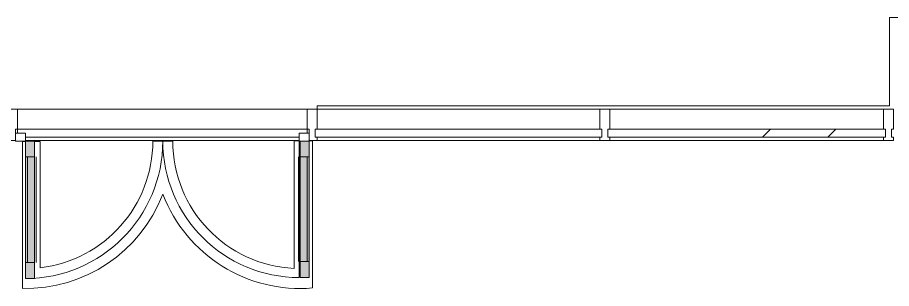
# Model space of a CAD drawing. Header units: millimetres. Extents: x -2911 to 185522, y -8553 to 29000.
# Drawn here: x 159662 to 164052, y 12640 to 14000 of the extents above; entities that cross this region are included whole.
import ezdxf

# ---------------------------------------------------------------- set-up
doc = ezdxf.new("R2010")
doc.units = ezdxf.units.MM
for name, color, linetype, lineweight, true_color in [('A-DETL-GENF-2', 7, 'Continuous', 5, 0xe2e2e2), ('A-DETL-GENF-3', 7, 'Continuous', 5, 0xaaaaaa), ('A-DOOR-2', 7, 'Continuous', 5, 0xaaaaaa), ('A-FLOR-2', 7, 'Continuous', 5, 0xaaaaaa)]:
    doc.layers.add(name, color=color, linetype=linetype, lineweight=lineweight, true_color=true_color)
doc.layers.add('A-GLAZ-CURT-3', color=7, linetype='Continuous', lineweight=5)
doc.layers.add('A-GLAZ-CWMG-4', color=7, linetype='Continuous', lineweight=5)

# ---------------------------------------------------------------- blocks, each defined once
blk = doc.blocks.new('Прямоугольный импост - Импост структурный с накладкой - 160мм Темный-V227-2_7_1_птичка')
at = {"layer": 'A-GLAZ-CWMG-4'}
for p, q in [((-50, 0), (-50, 17)), ((-50, 17), (0, 17)), ((-40, 0), (-50, 0)), ((-40, -40), (-40, 0)), ((0, 0), (-10, 0)), ((-10, 0), (-10, -40)), ((0, 17), (0, 0)), ((-50, -140), (-50, -40)), ((-50, -40), (-40, -40)), ((-10, -40), (0, -40)), ((0, -40), (0, -140)), ((0, -140), (-50, -140))]:
    blk.add_line(p, q, dxfattribs=at)
blk = doc.blocks.new('Дверь_Витражная_остекление_ - ВВ-22-32429667-2_7_1_птичка')
at = {"layer": 'A-DETL-GENF-2'}
for points in [[(-642.5, -710), (-642.5, -20), (-687.5, -20), (-687.5, -710)], [(737.5, -705), (737.5, -20), (692.5, -20), (692.5, -705)]]:
    blk.add_hatch(color=256, dxfattribs=at).paths.add_polyline_path(points)
at = {"layer": 'A-DETL-GENF-3'}
for p, q in [((-642.5, -20), (-687.5, -20)), ((-687.5, -710), (-687.5, -20)), ((-642.5, -20), (-687.5, -20)), ((-687.5, -20), (-687.5, -710)), ((-642.5, -710), (-642.5, -20)), ((-642.5, -710), (-642.5, -20)), ((692.5, -705), (692.5, -20)), ((692.5, -20), (692.5, -705)), ((737.5, -705), (737.5, -20)), ((737.5, -705), (737.5, -20)), ((-687.5, -100), (-642.5, -100)), ((-677.5, -630), (-677.5, -100)), ((-633.5, -630), (-633.5, -100)), ((683.5, -625), (683.5, -100)), ((737.5, -100), (692.5, -100)), ((727.5, -625), (727.5, -100)), ((-687.5, -630), (-642.5, -630)), ((737.5, -625), (692.5, -625)), ((-687.5, -710), (-642.5, -710)), ((-687.5, -710), (-642.5, -710)), ((737.5, -705), (692.5, -705)), ((692.5, -705), (737.5, -705))]:
    blk.add_line(p, q, dxfattribs=at)
at = {"layer": 'A-DOOR-2'}
for p, q in [((-737.5, 20), (-687.5, 20)), ((-737.5, -20), (-737.5, 20)), ((-687.5, 20), (-687.5, -20)), ((687.5, 20), (737.5, 20)), ((687.5, -20), (687.5, 20)), ((737.5, 20), (737.5, -20)), ((-687.5, -20), (-737.5, -20)), ((-687.5, -710), (-687.5, -20)), ((687.5, -705), (687.5, -20)), ((737.5, -20), (687.5, -20))]:
    blk.add_line(p, q, dxfattribs=at)
for centre, radius, start, end in [((-687.5, -20), 690, 270, 0), ((687.5, -20), 685, 180, 270)]:
    blk.add_arc(centre, radius, start, end, dxfattribs=at)
blk = doc.blocks.new('Прямоугольный импост - Импост структурный с накладкой - 160мм Темный-V228-2_7_1_птичка')
at = {"layer": 'A-GLAZ-CWMG-4'}
for p, q in [((0, 17), (-40, 17)), ((-10, -40), (-10, 0)), ((-10, 0), (0, 0)), ((0, 0), (0, 17)), ((-40, -40), (-50, -40)), ((-50, -40), (-50, -140)), ((-40, -20), (-40, -40)), ((0, -40), (-10, -40)), ((-50, -140), (0, -140))]:
    blk.add_line(p, q, dxfattribs=at)
blk = doc.blocks.new('Системная панель - Стекло - 40мм-32427251-2_7_1_птичка')
at = {"layer": 'A-GLAZ-CURT-3'}
h = blk.add_hatch(dxfattribs=at)
h.set_pattern_fill('FP_201', color=256, style=0, pattern_type=2)
h.set_pattern_definition([(45, (-105312.5, -12900), (-1414.214, 1414.214), [1000, -3000]), (45, (-106312.5, -13400), (-1414.214, 1414.214), [3000, -1000]), (45, (-104312.5, -13900), (-1414.214, 1414.214), [1000, -3000])])
h.paths.add_polyline_path([(-697.5, 0), (697.5, 0), (697.5, 40), (-697.5, 40)])
for p, q in [((697.5, 40), (-697.5, 40)), ((-697.5, 40), (-697.5, 0)), ((697.5, 0), (697.5, 40)), ((-697.5, 0), (697.5, 0))]:
    blk.add_line(p, q, dxfattribs=at)
blk = doc.blocks.new('Прямоугольный импост - Импост структурный с накладкой - 160мм Темный-32427249-2_7_1_птичка')
at = {"layer": 'A-GLAZ-CWMG-4'}
for p, q in [((105500, 13540), (104125, 13540)), ((105500, 13383), (104125, 13383))]:
    blk.add_line(p, q, dxfattribs=at)
blk = doc.blocks.new('Прямоугольный импост - Импост структурный с накладкой - 160мм Темный-32427025-2_7_1_птичка')
at = {"layer": 'A-GLAZ-CWMG-4'}
for p, q in [((102605, 13540), (101150, 13540)), ((101150, 13420), (101150, 13440)), ((102605, 13440), (101150, 13440)), ((102605, 13440), (102605, 13420)), ((102565, 13400), (101190, 13400)), ((102565, 13383), (101190, 13383))]:
    blk.add_line(p, q, dxfattribs=at)
blk = doc.blocks.new('Системная панель - Стекло - 40мм-32427252-2_7_1_птичка')
at = {"layer": 'A-GLAZ-CURT-3'}
for p, q in [((720, 40), (-720, 40)), ((-720, 40), (-720, 0)), ((-720, 0), (720, 0)), ((720, 0), (720, 40))]:
    blk.add_line(p, q, dxfattribs=at)
blk = doc.blocks.new('Прямоугольный импост - Импост структурный с накладкой - 160мм Темный-32427244-2_7_1_птичка')
at = {"layer": 'A-GLAZ-CWMG-4'}
for p, q in [((-15, 17), (25, 17)), ((25, 0), (15, 0)), ((15, 0), (15, -40)), ((25, 17), (25, 0)), ((-25, -140), (-25, -40)), ((-25, -40), (-15, -40)), ((-15, -40), (-15, -20)), ((15, -40), (25, -40)), ((25, -40), (25, -140)), ((25, -140), (-25, -140))]:
    blk.add_line(p, q, dxfattribs=at)
blk = doc.blocks.new('Прямоугольный импост - Импост структурный с накладкой - 160мм Темный-32427250-2_7_1_птичка')
at = {"layer": 'A-GLAZ-CWMG-4'}
for p, q in [((104075, 13540), (102655, 13540)), ((104075, 13383), (102655, 13383))]:
    blk.add_line(p, q, dxfattribs=at)
blk = doc.blocks.new('Прямоугольный импост - Импост структурный с накладкой - 160мм Темный-V229-2_7_1_птичка')
at = {"layer": 'A-GLAZ-CWMG-4'}
for p, q in [((-25, 0), (-25, 17)), ((-25, 17), (25, 17)), ((-15, 0), (-25, 0)), ((-15, -40), (-15, 0)), ((25, 0), (15, 0)), ((15, 0), (15, -40)), ((25, 17), (25, 0)), ((-25, -140), (-25, -40)), ((-25, -40), (-15, -40)), ((15, -40), (25, -40)), ((25, -40), (25, -140)), ((25, -140), (-25, -140))]:
    blk.add_line(p, q, dxfattribs=at)

msp = doc.modelspace()

# ---------------------------------------------------------------- linework, layer by layer
at = {"layer": 'A-FLOR-2'}
for p, q in [((164042.3157, 13557), (164042.3157, 14000)), ((164042.3157, 14000), (168052.3157, 14000)), ((161167.3157, 13540), (161167.3157, 13557)), ((161167.3157, 13557), (164042.3157, 13557)), ((159702.3157, 13378.4883), (159687.3562, 13378.4883)), ((159687.3562, 13378.4883), (159687.3562, 12640.1512)), ((159776.6962, 13378.4883), (159747.3157, 13378.4883)), ((159776.6962, 12744.3369), (159776.6962, 13378.4883)), ((160442.3157, 13380), (160342.3157, 13380)), ((161077.3157, 13381.4883), (161052.5594, 13381.4883)), ((161052.5594, 13381.4883), (161052.5594, 12740.6921)), ((161144.926, 13381.4883), (161127.3157, 13381.4883)), ((161144.926, 12642.6534), (161144.926, 13381.4883))]:
    msp.add_line(p, q, dxfattribs=at)
for centre, radius, start, end in [((159702.3157, 13380), 640, 276.6739693, 0), ((161082.3157, 13380), 640, 180, 267.3351144), ((159702.3157, 13380), 740, 268.8416546, 338.8172182), ((161082.3157, 13380), 740, 201.1827818, 274.8535155)]:
    msp.add_arc(centre, radius, start, end, dxfattribs=at)

# ---------------------------------------------------------------- block references
at = {"layer": 'A-DOOR-2'}
msp.add_blockref('Дверь_Витражная_остекление_ - ВВ-22-32429667-2_7_1_птичка', (160389.8157, 13400), dxfattribs=at)
at = {"layer": 'A-GLAZ-CURT-3'}
for name, p in [('Системная панель - Стекло - 40мм-32427252-2_7_1_птичка', (161877.3157, 13400)), ('Системная панель - Стекло - 40мм-32427251-2_7_1_птичка', (163324.8157, 13400))]:
    msp.add_blockref(name, p, dxfattribs=at)
at = {"layer": 'A-GLAZ-CWMG-4', "rotation": 180}
msp.add_blockref('Прямоугольный импост - Импост структурный с накладкой - 160мм Темный-V228-2_7_1_птичка', (159612.3157, 13400), dxfattribs=at)
at = {"layer": 'A-GLAZ-CWMG-4'}
for name in ['Прямоугольный импост - Импост структурный с накладкой - 160мм Темный-32427025-2_7_1_птичка', 'Прямоугольный импост - Импост структурный с накладкой - 160мм Темный-32427250-2_7_1_птичка', 'Прямоугольный импост - Импост структурный с накладкой - 160мм Темный-32427249-2_7_1_птичка']:
    msp.add_blockref(name, (58512.3157, 0), dxfattribs=at)
at = {"layer": 'A-GLAZ-CWMG-4', "extrusion": (0, 0, -1), "rotation": 180}
for name, p in [('Прямоугольный импост - Импост структурный с накладкой - 160мм Темный-32427244-2_7_1_птичка', (-161142.3157, 13400)), ('Прямоугольный импост - Импост структурный с накладкой - 160мм Темный-V229-2_7_1_птичка', (-162612.3157, 13400)), ('Прямоугольный импост - Импост структурный с накладкой - 160мм Темный-V227-2_7_1_птичка', (-164062.3157, 13400))]:
    msp.add_blockref(name, p, dxfattribs=at)

doc.saveas('drawing.dxf')
